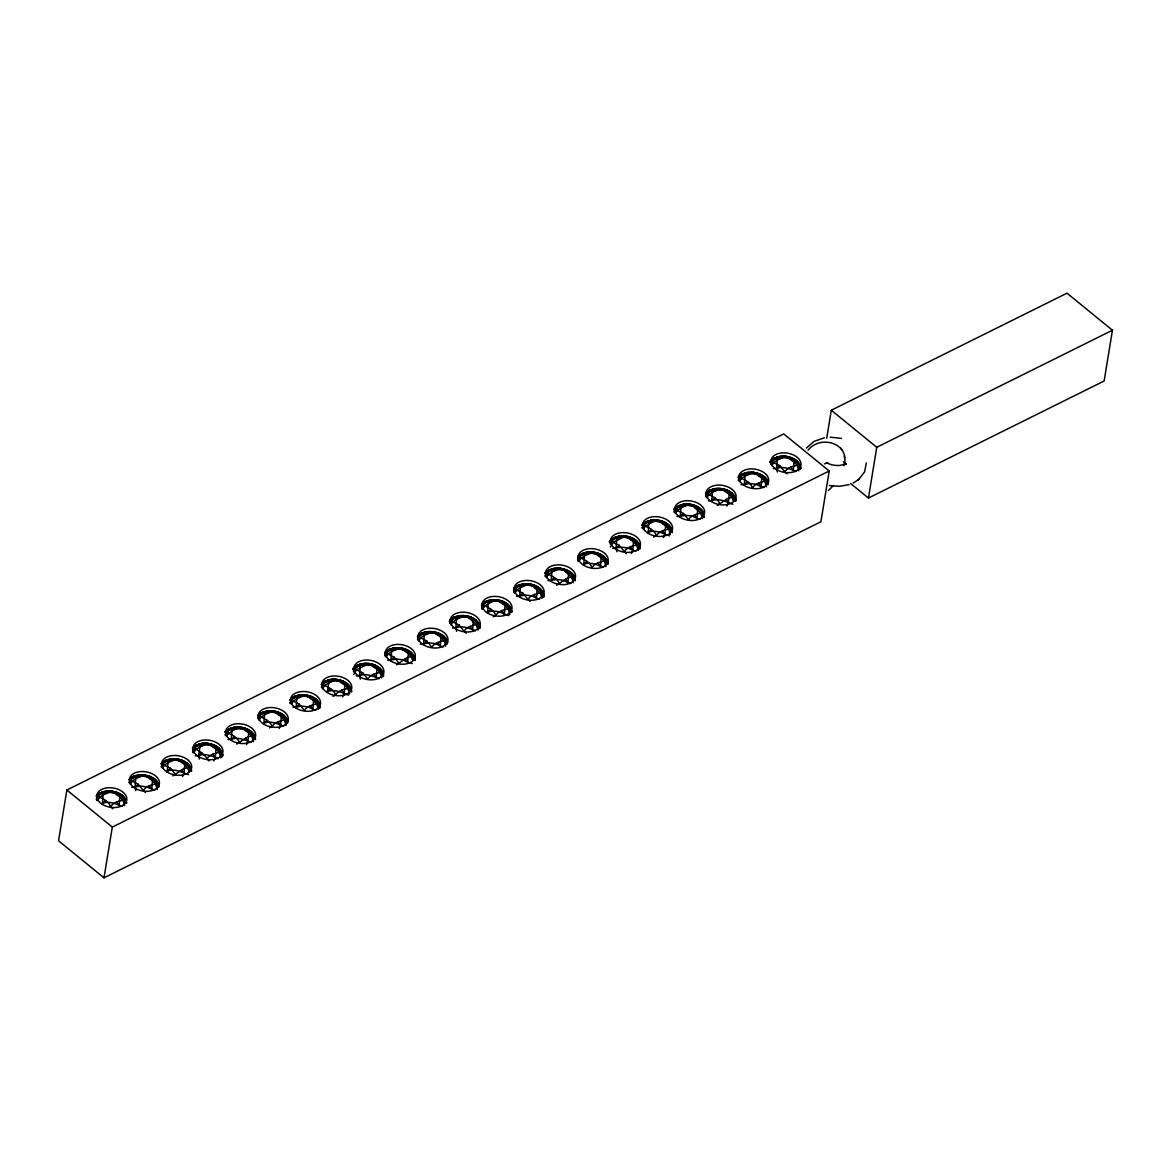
<?xml version="1.0" encoding="UTF-8"?>
<svg xmlns="http://www.w3.org/2000/svg" width="1171" height="1171" viewBox="0 0 1171 1171"><rect width="100%" height="100%" fill="white"/><g stroke="black" fill="none" stroke-linecap="round" stroke-linejoin="round"><path stroke-width="1.5" d="M543.871 597.049C542.466 584.022 521.739 580.216 513.601 589.233L513.718 588.501C522.193 580.157 540.973 583.29 543.959 595.454M66.864 790.015L58.55 840.778L103.999 877.826L820.9 521.754L829.214 471.005L783.75 433.943L66.864 790.015L112.314 827.077L103.999 877.826M96.285 796.514C103.692 786.971 123.819 790.513 126.644 802.721M97.047 795.519L97.969 794.392M97.91 794.699L98.964 793.645M98.891 794.055L100.106 792.869C107.673 791.596 115.622 792.328 122.574 795.724L126.585 803.145M99.974 793.601L101.292 792.489M101.218 792.913L102.58 792.094M102.521 792.416L103.97 791.698M103.897 792.123L111.801 791.318L119.354 796.558L125.458 802.559M105.317 792.02L106.898 791.289M106.839 791.713L108.42 791.289M108.376 791.611L109.986 791.289M109.913 791.713L117.598 792.84L125.634 800.232M111.45 792.006L113.104 791.684M122.457 796.456L114.626 792.079M130.596 778.188L129.659 779.315L132.718 776.666L138.061 775.085L144.194 775.085L150.21 776.636L156.153 780.545L159.271 786.517M130.537 778.495L131.591 777.442M131.518 777.851L132.718 776.666C140.3 775.392 148.234 776.124 155.187 779.52L159.11 785.536M132.601 777.398L133.918 776.285M133.845 776.71L135.207 775.89M135.148 776.212L136.583 775.495M136.524 775.919L144.414 775.114L151.981 780.354L158.085 786.356M137.944 775.817L139.525 775.085M139.451 775.509L141.047 775.085M141.003 775.407L142.613 775.085M142.54 775.509L150.21 776.636L158.261 784.028M144.077 775.802L145.731 775.48M155.07 780.252L147.253 775.875M161.993 762.877L161.174 764.282C168.58 754.739 188.707 758.281 191.532 770.489M161.935 763.287L162.857 762.16M162.798 762.482L163.852 761.413M163.779 761.838L164.994 760.638C172.561 759.379 180.51 760.096 187.462 763.492L191.473 770.913M164.862 761.37L166.18 760.257M166.106 760.682L167.468 759.862M167.409 760.184L168.858 759.467M168.785 759.891L176.689 759.086L184.257 764.341L191.561 771.367M170.205 759.789L171.786 759.057M171.727 759.481L173.308 759.057M173.264 759.379L174.874 759.057M174.801 759.481L182.486 760.608L190.522 768M176.338 759.789L177.992 759.452M187.345 764.224L179.514 759.847M192.425 748.752C199.904 739.003 221.143 742.897 222.827 755.837L215.508 748.811L207.94 743.556L201.588 743.541L192.556 748.02C199.714 750.187 204.808 754.944 208.98 760.989M193.186 747.771L194.123 746.63M194.064 746.952L195.118 745.883M195.045 746.308L196.245 745.122C203.827 743.848 211.761 744.58 218.714 747.976L222.797 754.973M196.128 745.839L197.445 744.727M197.372 745.151L198.733 744.332M198.675 744.654L200.109 743.936M200.051 744.361L201.588 743.541M201.456 744.258L203.051 743.526M202.978 743.951L204.574 743.526M204.53 743.848L206.14 743.526M206.067 743.951L209.258 743.922L218.596 748.693M210.721 744.639L209.258 743.922M212.214 745.137L210.78 744.317M213.62 745.81L212.273 744.712M221.787 752.47L213.737 745.093M225.886 731.524C233.995 723.224 253.873 726.971 255.512 739.604L248.208 732.563L240.641 727.323L234.273 727.293L228.945 728.874L225.125 732.519M228.828 729.606L230.131 728.494M230.058 728.918L231.419 728.099M231.375 728.421L232.809 727.703M232.736 728.128L234.273 727.293M234.156 728.025L235.737 727.293M235.678 727.718L237.259 727.293M238.825 727.293L237.215 727.615M241.87 728.113L240.406 727.293L240.289 728.011C246.774 727.908 254.619 733.661 255.483 738.725M243.407 728.406L241.943 727.689M244.9 728.889L243.466 728.084M246.32 729.577L244.973 728.464M251.297 732.461L243.875 729.035L232.092 728.494L235.034 729.401L240.641 727.323M254.488 736.237L246.437 728.845M258.571 714.895C266.227 709.114 283.806 710.446 287.905 721.863C284.451 710.285 266.183 707.372 257.869 715.583C263.329 718.189 269.623 720.15 272.082 726.459L269.432 727.923M261.44 713.402L261.572 712.671C269.14 711.397 277.073 712.129 284.041 715.525L283.909 716.257M266.783 711.822L273.267 711.119L280.82 716.359L286.924 722.361M272.916 711.807L273.033 711.09L279.064 712.641L287.1 720.033M290.832 698.882L290.013 700.287C297.39 690.656 318.249 694.344 320.312 706.918M290.774 699.292L291.696 698.165M291.652 698.487L292.691 697.418M292.633 697.843L293.833 696.643C301.415 695.384 309.349 696.101 316.302 699.497L320.166 705.835M293.716 697.374L295.019 696.262M294.946 696.686L296.307 695.867M296.263 696.189L297.697 695.472M297.624 695.896L305.529 695.091L313.096 700.346L320.4 707.372M299.044 695.794L300.625 695.062M300.566 695.486L302.147 695.062M302.103 695.384L303.713 695.062M303.64 695.486L311.325 696.613L319.376 704.005M305.177 695.794L306.831 695.457M316.185 700.229L308.354 695.852M321.278 684.757C328.744 675.008 349.983 678.902 351.666 691.841L344.347 684.815L336.794 679.561L330.427 679.546L321.396 684.025C326.855 686.645 333.149 688.607 335.609 694.901L332.959 696.364M322.025 683.776L322.962 682.634M322.903 682.956L323.957 681.888M323.884 682.312L325.084 681.127C332.666 679.853 340.6 680.585 347.567 683.981L351.637 690.978M324.967 681.844L326.285 680.732M326.211 681.156L327.573 680.336M327.514 680.658L328.963 679.941M328.89 680.366L330.427 679.546M330.31 680.263L331.891 679.546M331.817 679.956L333.413 679.531M333.369 679.853L334.979 679.531M334.906 679.956L342.591 681.098L350.627 688.475M336.443 680.263L338.097 679.927M347.436 684.698L339.619 680.322M352.793 669.549L353.496 668.085C361.854 659.946 379.506 662.757 383.576 674.057M353.364 668.817L354.198 667.411M354.125 667.821L355.062 666.694M355.003 667.016L356.057 665.948M355.984 666.372L357.184 665.172C364.767 663.913 372.7 664.63 379.667 668.026L383.517 674.364M357.067 665.904L358.385 664.791M358.311 665.216L359.673 664.396M359.614 664.718L361.049 664.001M360.99 664.425L368.88 663.62L376.447 668.875L383.766 675.901M362.41 664.323L363.991 663.591M363.918 664.016L365.513 663.591M365.469 663.913L367.079 663.591M367.006 664.016L374.676 665.143L382.727 672.535M368.543 664.323L370.197 663.986M379.536 668.758L371.719 664.381M385.64 651.793L384.805 653.198C392.226 643.655 412.338 647.197 415.178 659.419M385.566 652.218L386.503 651.076M386.445 651.398L387.499 650.329M387.425 650.754L388.626 649.568C396.208 648.295 404.141 649.027 411.094 652.423L415.105 659.844M388.509 650.286L389.811 649.173M389.753 649.598L391.114 648.793M391.055 649.1L392.49 648.383M392.431 648.807L400.321 648.002L407.889 653.257L415.207 660.283M393.837 648.705L395.432 647.987M395.359 648.397L396.954 647.973M396.896 648.295L398.521 647.973M398.447 648.397L406.117 649.539L414.168 656.916M399.984 648.705L401.624 648.368M410.977 653.14L403.146 648.763M418.193 636.014C426.171 626.485 447.644 634.301 447.585 642.557C443.224 631.491 425.468 628.446 417.432 636.995L418.267 635.59M421.136 634.082L421.253 633.365C428.835 632.091 436.768 632.823 443.721 636.219L443.604 636.936M426.464 632.501L432.948 631.798L440.516 637.053L446.619 643.04M432.611 632.501L432.728 631.769L438.744 633.335L446.795 640.713M480.066 627.188C477.08 615.024 458.285 611.906 449.81 620.235L449.693 620.967C457.817 612.213 476.919 615.565 479.993 627.612M453.397 618.054L453.514 617.337C461.096 616.063 469.029 616.795 475.982 620.191L475.865 620.923M458.725 616.488L465.209 615.77L468.444 617.498L480.095 628.051M464.872 616.473L464.989 615.741L471.005 617.307L479.056 624.685M481.501 605.173C488.966 595.424 510.219 599.318 511.888 612.257L504.584 605.231L497.016 599.976L490.649 599.962L481.618 604.441C487.077 607.061 493.386 609.022 495.845 615.317L493.181 616.78M482.262 604.192L483.184 603.05M483.14 603.372L484.179 602.304M484.121 602.728L485.321 601.543C492.903 600.269 500.837 601.001 507.79 604.397L511.873 611.394M485.204 602.26L486.507 601.147M486.433 601.572L487.795 600.767M487.751 601.074L489.185 600.357M489.112 600.782L490.649 599.962M490.532 600.694L492.127 599.962M492.054 600.372L493.65 599.947M493.591 600.269L495.201 599.947M495.143 600.372L502.813 601.513L510.863 608.891M496.665 600.679L498.319 600.342M507.672 605.114L499.841 600.738M517.304 586.32L517.421 585.588C525.003 584.329 532.937 585.061 539.89 588.457L539.772 589.174M522.632 584.739L529.116 584.036L532.351 585.763L543.988 596.317M528.765 584.739L528.897 584.007L534.913 585.573L542.963 592.95M545.803 572.634C553.766 563.105 575.239 570.921 575.195 579.177C570.833 568.111 553.078 565.066 545.042 573.614M548.731 570.701L548.862 569.984C556.43 568.711 564.363 569.443 571.331 572.839L571.199 573.556M554.073 569.135L560.558 568.418L563.793 570.145L575.429 580.699M560.206 569.121L560.324 568.389L566.354 569.955L574.39 577.332M577.654 557.411C585.076 547.867 605.187 551.409 608.027 563.632M578.415 556.43L579.352 555.288M579.294 555.61L580.348 554.542M580.274 554.966L581.475 553.781C589.057 552.507 596.99 553.239 603.943 556.635L607.954 564.056M581.358 554.498L582.675 553.385M582.602 553.81L583.963 553.005M583.905 553.312L585.339 552.595M585.28 553.019L593.17 552.214L600.738 557.469L606.841 563.456M586.686 552.932L588.281 552.2M588.208 552.61L589.803 552.185M589.745 552.507L591.37 552.185M591.296 552.61L598.966 553.751L607.017 561.129M592.833 552.917L594.487 552.58M603.826 557.352L596.01 552.975M609.359 542.114L610.047 540.665C618.522 532.322 637.302 535.44 640.288 547.604M609.93 541.383L610.75 539.977M610.691 540.402L611.613 539.26M611.555 539.582L612.609 538.514M612.535 538.938L613.75 537.752C621.318 536.479 629.266 537.211 636.219 540.607L640.127 546.623M613.619 538.484L614.936 537.372M614.863 537.782L616.224 536.977M616.166 537.299L617.615 536.581M617.541 536.991L625.446 536.186L632.999 541.441L640.317 548.467M618.961 536.904L620.542 536.172M620.484 536.596L622.064 536.172M622.021 536.479L623.631 536.157M623.558 536.581L626.748 536.567L636.102 541.339M631.11 538.455L626.748 536.567M639.278 545.101L631.242 537.723M642.03 525.442C649.51 515.694 670.749 519.573 672.432 532.527L665.113 525.486L657.546 520.246L651.193 520.217L642.162 524.71C647.622 527.316 653.916 529.277 656.375 535.586L653.725 537.05M642.791 524.447L643.728 523.32M643.669 523.627L644.723 522.573M644.65 522.998L645.85 521.798C653.433 520.539 661.366 521.256 668.319 524.652L672.403 531.649M645.733 522.529L647.051 521.417M646.978 521.842L648.339 521.022M648.28 521.344L649.715 520.627M649.656 521.051L651.193 520.217M651.076 520.949L652.657 520.217M652.584 520.641L654.179 520.217M654.135 520.539L655.745 520.217M655.672 520.641L663.342 521.768L671.393 529.16M657.209 520.934L658.863 520.612M668.202 525.384L660.385 521.007M700.302 509.444L689.646 504.306L683.293 504.277L674.13 509.487C682.166 500.954 699.936 503.984 704.283 515.05C700.844 503.208 681.098 500.105 673.632 509.795M677.833 506.589L686.44 505.199L692.895 506.018L704.532 516.587M689.309 504.994L689.426 504.277L695.442 505.828L703.493 513.22M706.333 492.889C714.456 484.589 734.319 488.336 735.959 500.968L728.655 493.928L721.087 488.688L714.72 488.658L705.571 493.884C713.739 484.428 733.295 489.741 735.944 500.09M709.275 490.971L709.392 490.239C716.974 488.966 724.908 489.698 731.86 493.093L731.743 493.825M720.75 489.39L720.868 488.658L726.884 490.21L734.934 497.602M738.96 476.685C746.922 467.17 768.41 474.987 768.352 483.228C763.99 472.176 746.234 469.132 738.198 477.68M741.902 474.767L742.019 474.035C749.601 472.762 757.535 473.494 764.487 476.89L764.37 477.622M747.23 473.186L753.714 472.484L761.282 477.724L767.386 483.725M753.363 473.172L753.495 472.455L759.511 474.006L767.561 481.398M769.889 462.384L770.577 460.92C779.052 452.577 797.832 455.709 800.832 467.873M770.459 461.652L771.294 460.247M771.221 460.657L772.143 459.53M772.099 459.852L773.153 458.783M773.08 459.208L774.28 458.007C781.862 456.749 789.796 457.48 796.748 460.876L800.759 468.283M774.163 458.739L775.465 457.627M775.407 458.051L776.754 457.232M776.71 457.554L778.144 456.836M778.071 457.261L785.975 456.456L793.543 461.711L800.847 468.737M779.491 457.158L781.086 456.427M781.013 456.851L782.609 456.427M782.55 456.749L784.175 456.427M784.102 456.851L791.772 457.978L799.822 465.37M785.639 457.158L787.278 456.822M796.631 461.594L788.8 457.217M826.726 438.232L831.308 410.231L1067.001 293.174L1112.45 330.222L1104.136 380.985L868.443 498.041L850.541 483.447M868.443 498.041L876.757 447.293L1112.45 330.222M843.954 465.721C850.863 443.575 820.769 434.178 808.078 450.132M122.165 806.424C115.9 803.935 109.298 800.715 102.433 803.335L103.253 792.504L105.434 791.289M135.821 790.63L135.06 787.132L135.865 776.3L138.061 775.085M188.56 774.675C181.681 772.377 174.772 768.191 167.321 771.118L168.141 760.272L170.322 759.057M199.348 759.071L198.587 755.588L199.948 746.835L199.392 744.741L196.245 745.122M283.631 726.225C277.351 723.737 270.764 720.516 263.899 723.151L264.705 712.305L266.9 711.09M348.665 695.15C341.786 692.851 334.877 688.68 327.426 691.593L328.788 682.839L328.231 680.746L325.084 681.127M360.287 679.136L359.526 675.652L360.331 664.806L362.527 663.606M456.617 631.286L455.856 627.802L456.661 616.956L458.842 615.756M504.379 614.146L499.475 611.789L493.035 610.969L487.648 612.009L488.468 601.162L491.41 602.07L497.016 599.976M603.548 567.335C597.269 564.846 590.682 561.612 583.817 564.246L584.622 553.4L586.817 552.2M616.854 551.717L616.078 548.218L616.897 537.372L619.078 536.172M669.431 535.835C662.552 533.537 655.643 529.351 648.192 532.278L648.997 521.432L651.954 522.325L657.546 520.246M777.383 471.972L776.607 468.488L777.427 457.641L779.608 456.441M182.544 776.446L184.052 773.241L184.872 762.394L182.091 762.57M213.795 760.916L215.318 757.71L216.137 746.864L213.342 747.039M246.496 744.683L248.003 741.477L248.823 730.631L246.042 730.806M279.108 728.479L280.63 725.273L281.45 714.427L278.654 714.603M342.635 696.921L344.157 693.715L344.977 682.869L342.181 683.044M631.286 553.546L632.808 550.355L633.628 539.509L630.847 539.685M663.401 537.606L664.923 534.4L665.743 523.554L662.947 523.73M726.942 506.048L728.45 502.842L729.284 491.996L726.488 492.171M97.588 800.569L99.374 797.48L103.795 794.597L111.801 791.318M130.215 784.365L132.001 781.277L136.422 778.393L144.414 775.114M162.476 768.337L164.262 765.249L168.683 762.365L176.689 759.086M193.742 752.821L195.528 749.733L199.948 746.835L207.94 743.556M226.427 736.574L228.213 733.485L235.034 729.401M259.054 720.37L260.84 717.281L265.261 714.398L273.267 711.119M291.316 704.356L293.101 701.268L297.536 698.37L305.529 695.091M322.581 688.826L324.367 685.738L328.788 682.839L336.794 679.561M353.788 674.423L356.467 669.797L368.88 663.62M386.123 657.268L387.908 654.179L392.329 651.281L400.321 648.002M418.75 641.064L420.521 637.975L424.956 635.077L432.948 631.798M451.011 625.036L452.796 621.947L457.217 619.049L465.209 615.77M482.803 609.242L484.589 606.154L491.41 602.07M514.903 593.302L516.689 590.213L521.124 587.315L529.116 584.036M546.345 577.684L548.13 574.595L552.551 571.697L560.558 568.418M578.972 561.48L580.757 558.391L585.178 555.493L593.17 552.214M610.34 547.003L613.019 542.363L625.446 536.186M643.347 529.497L645.133 526.408L651.954 522.325M675.447 513.557L677.233 510.468L681.654 507.585L689.646 504.306M706.889 497.938L708.66 494.85L713.095 491.966L721.087 488.688M739.501 481.735L741.287 478.646L745.722 475.763L753.714 472.484M771.777 465.721L773.563 462.633L777.983 459.735L785.975 456.456M352.866 669.124L360.331 664.806L363.288 665.714M449.196 621.274L456.661 616.956L459.618 617.864M609.418 541.69L616.897 537.372L619.84 538.279M769.962 461.96L777.427 457.641L780.369 458.549M806.453 448.01L814.108 441.365L824.384 437.778M833.328 485.643L828.468 490.488M112.826 808.737L110.616 806.658C114.173 801.388 120.276 800.862 125.765 799.5M145.453 792.533L143.243 790.454C146.799 785.185 152.903 784.658 158.378 783.297M172.854 775.89L183.935 768.513L190.653 767.268M206.769 758.896C210.326 753.641 216.43 753.099 221.905 751.738M236.805 744.127L247.886 736.749L254.605 735.505M272.082 726.459C275.639 721.19 281.743 720.663 287.217 719.301M335.609 694.901C339.166 689.646 345.269 689.104 350.744 687.743M396.486 664.806L407.581 657.429L414.285 656.184M466.248 633.204L464.038 631.11C467.58 625.856 473.699 625.314 479.173 623.967M495.845 615.317C499.388 610.062 505.506 609.52 510.98 608.173M530.141 601.47L527.945 599.376C531.488 594.107 537.591 593.58 543.081 592.219M556.723 585.222L567.803 577.845L574.507 576.615M626.47 553.62L624.26 551.526C627.817 546.272 633.921 545.745 639.395 544.383M656.375 535.586C659.932 530.317 666.036 529.79 671.51 528.428M717.252 505.491L728.347 498.114L735.051 496.87M787.014 473.874L784.804 471.796C788.346 466.526 794.465 465.999 799.939 464.638M110.616 806.658C108.156 800.349 101.862 798.388 96.403 795.782L97.105 795.094M239.47 742.663C236.996 736.354 230.702 734.393 225.242 731.787L225.944 731.099M559.372 583.758C556.913 577.464 550.619 575.503 545.159 572.882L545.862 572.209M607.134 560.411C601.66 561.758 595.541 562.3 591.999 567.554C589.54 561.26 583.246 559.299 577.771 556.679L578.489 556.005M706.406 492.479L705.689 493.152C711.148 495.757 717.457 497.719 719.916 504.028M767.678 480.666C762.204 482.028 756.085 482.554 752.543 487.824C750.084 481.515 743.775 479.554 738.316 476.948L739.033 476.26M858.767 479.422L864.593 471.898L866.335 462.911M102.433 803.335L105.653 800.54M131.738 787.293L135.06 787.132L138.28 784.336L143.243 790.454M167.321 771.118L170.542 768.308L175.504 774.426M195.264 755.749L198.587 755.588L201.807 752.777M234.493 736.544L231.273 739.355L227.964 739.501M263.899 723.151L267.12 720.341M319.493 703.273C314.004 704.635 307.9 705.162 304.358 710.431L299.381 704.313L296.161 707.123L292.852 707.284M327.426 691.593L330.646 688.782M356.218 675.813L359.526 675.652L362.747 672.842L367.709 678.96C371.266 673.691 377.369 673.164 382.844 671.803M399.15 663.342L394.188 657.224L390.968 660.034L387.645 660.195M446.912 639.981C441.438 641.342 435.319 641.884 431.777 647.139L426.8 641.02L423.58 643.83L420.272 643.991M452.533 627.963L455.856 627.802L459.076 624.992L464.038 631.11M487.648 612.009L490.869 609.198M527.945 599.376L522.969 593.258L519.748 596.068L516.44 596.229M554.41 577.64L551.19 580.45L547.882 580.611M583.817 564.246L587.037 561.436M612.77 548.379L616.078 548.218L619.298 545.408L624.26 551.526M648.192 532.278L651.413 529.468M703.61 512.488C698.136 513.849 692.017 514.376 688.475 519.646L683.513 513.513L680.292 516.323L676.97 516.484M714.939 497.909L711.719 500.72L708.411 500.881M747.566 481.705L744.346 484.516L741.038 484.677M773.299 468.649L776.607 468.488L779.827 465.677L784.804 471.796M853.191 483.023L858.416 479.715M857.875 480.169L859.324 478.968M299.381 704.313L290.13 699.555L299.161 695.076M394.188 657.224L384.922 652.467L393.954 647.987M426.8 641.02L417.549 636.263L426.581 631.784M522.969 593.258L513.718 588.501L522.749 584.022M554.19 568.403L545.159 572.882M738.316 476.948L747.347 472.455M824.574 463.892L827.663 462.677C824.164 462.091 830.766 464.755 833.313 465.107C837.558 465.736 840.266 465.824 844.189 464.228C847.057 462.53 844.847 463.906 845.477 463.701M112.314 827.077L829.214 471.005M577.771 556.679L584.622 553.4L587.579 554.307M257.869 715.583L264.705 712.305L267.661 713.198M225.242 731.787L232.092 728.508L231.273 739.355C238.152 736.705 244.724 739.955 251.018 742.429M171.083 761.179L168.141 760.272L161.291 763.551L170.542 768.308M138.822 777.193L135.88 776.3L129.03 779.579L138.28 784.336M96.403 795.782L103.253 792.504L106.195 793.396M770.562 464.009L773.563 462.633L779.827 465.677M738.301 480.037L741.287 478.646M705.674 496.241L708.66 494.85M674.247 511.859L677.233 510.468L683.513 513.513M642.147 527.799L645.133 526.408M610.032 543.754L613.019 542.363L619.298 545.408M577.771 559.782L580.757 558.391M545.144 575.986L548.13 574.595M513.703 591.589L516.689 590.213M481.603 607.544L484.589 606.154M449.81 623.338L452.796 621.947L459.076 624.992M417.535 639.366L420.521 637.975M384.922 655.57L387.908 654.179M353.481 671.173L356.467 669.797L362.747 672.842M321.381 687.128L324.367 685.738M290.115 702.644L293.101 701.268M257.854 718.672L260.84 717.281M225.227 734.876L228.213 733.485M192.542 751.123L195.528 749.733M161.276 766.639L164.262 765.249M129.015 782.667L132.001 781.277M96.388 798.871L99.374 797.48M849.092 484.633L839.373 486.302L829.419 485.584M776.607 468.488C783.487 465.838 790.074 469.088 796.353 471.562M616.078 548.218C622.943 545.584 629.53 548.833 635.809 551.307M455.856 627.802C462.721 625.168 469.308 628.417 475.587 630.891M359.526 675.652C366.391 673.003 372.978 676.253 379.258 678.726M198.587 755.588C205.452 752.938 212.039 756.188 218.318 758.662M135.06 787.132C141.925 784.497 148.512 787.746 154.792 790.22M774.28 458.007L777.427 457.641M742.019 474.035L748.108 474.562M709.392 490.239L715.481 490.766M613.75 537.752L616.897 537.372M517.421 585.588L523.51 586.129M453.514 617.337L456.661 616.956M421.253 633.365L427.342 633.892M388.626 649.568L394.715 650.095M357.184 665.172L360.331 664.806M293.833 696.643L299.922 697.184M261.572 712.671L264.705 712.305M228.945 728.874L232.092 728.508M164.994 760.638L168.141 760.272M132.718 776.666L135.865 776.3M100.106 792.869L103.253 792.504M791.376 459.94L794.172 459.764L793.353 470.61L790.835 467.068M759.115 475.968L761.897 475.792L761.091 486.638L764.092 487.59M695.047 507.79L697.843 507.614L697.023 518.46L700.024 519.412M598.571 555.698L601.367 555.522L600.547 566.369L598.03 562.841M565.944 571.902L568.74 571.726L567.92 582.572L570.921 583.539M534.518 587.52L537.299 587.344L536.494 598.191L539.494 599.142M502.418 603.46L505.199 603.285L504.394 614.131L508.887 615.565M470.61 619.269L473.406 619.078L472.586 629.925L470.069 626.397M438.349 635.282L441.145 635.106L440.325 645.953L443.326 646.919M405.722 651.486L408.518 651.31L407.698 662.157L412.192 663.591M374.281 667.104L377.077 666.928L376.257 677.775L373.754 674.233M310.93 698.575L313.711 698.399L312.906 709.245L315.907 710.197M149.815 778.598L152.611 778.422L151.791 789.269L149.273 785.726M117.202 794.802L119.984 794.626L119.179 805.472L116.661 801.93M830.254 437.193L841.612 438.408M787.219 457.246L788.756 457.539M658.79 521.036L660.327 521.329M594.414 553.005L595.951 553.298M498.246 600.767L499.797 601.06M401.565 648.793L403.102 649.085M370.124 664.411L371.661 664.704M338.024 680.351L339.561 680.644M306.758 695.881L308.295 696.174M177.919 759.877L179.456 760.169M145.658 775.905L147.195 776.197M113.031 792.108L114.568 792.401M684.054 506.384L681.112 505.491L680.292 516.323L685.664 515.284L692.12 516.104L697.023 518.46L694.505 514.918M554.952 570.511L552.009 569.604L551.19 580.45L556.576 579.411L563.017 580.231L567.92 582.587L565.417 579.045M328.246 680.746L331.188 681.654M199.407 744.741L202.349 745.649M712.539 489.873L711.719 500.72C719.184 497.792 726.079 501.993 732.958 504.277M770.577 460.92L773.563 462.633M674.247 508.77L677.233 510.468M610.047 540.665L613.019 542.363M449.81 620.235L452.796 621.947M353.496 668.085L356.467 669.797M843.544 461.74L845.242 463.379M831.308 410.231L876.757 447.293M840.734 448.156L841.715 449.547M758.574 483.096L761.077 486.624L756.173 484.282L749.733 483.462L744.346 484.516L745.166 473.67M725.947 499.3L728.45 502.842M662.405 530.858L664.923 534.386M630.305 546.813L632.808 550.341M533.976 594.648L536.479 598.191L531.575 595.849L525.135 595.014L519.748 596.068L520.568 585.222M501.876 610.603L504.379 614.131M437.808 642.425L440.311 645.953L435.407 643.611L428.967 642.791L423.58 643.83L424.4 632.984M405.181 658.629L407.684 662.157L402.795 659.815L396.34 658.995L390.968 660.034L391.773 649.188M341.654 690.187L344.157 693.715M310.388 705.703L312.891 709.245L307.988 706.889L301.547 706.069L296.161 707.123L296.98 696.277M278.127 721.731L280.63 725.259M245.5 737.935L248.003 741.463M212.8 754.168L215.318 757.71M181.549 769.698L184.052 773.241M797.231 465.619L798.812 470.801M764.956 481.647L766.551 486.829M732.343 497.851L733.397 501.305M700.902 513.469L702.498 518.651M668.802 529.409L670.398 534.591M636.687 545.364L638.283 550.531M604.426 561.392L606.022 566.559M571.799 577.596L573.395 582.763M540.358 593.199L541.953 598.381M508.258 609.154L509.853 614.321M476.465 624.948L478.061 630.115M444.19 640.976L445.785 646.143M411.577 657.18L412.631 660.62M380.136 672.783L381.731 677.965M348.036 688.738L349.631 693.905M316.77 704.254L318.366 709.436M284.509 720.282L286.105 725.464M251.882 736.486L253.478 741.667M219.197 752.733L220.792 757.9M187.931 768.249L188.999 771.704M155.67 784.277L157.265 789.459M123.043 800.481L124.638 805.663M844.232 456.119L844.481 457.905M192.893 750.845A14.93 9.602 9.3 0 1 208.877 744.712A14.93 9.602 9.3 0 1 222.212 755.573M192.834 752.733A14.93 9.602 9.3 0 1 209.053 743.629A14.93 9.602 9.3 0 1 221.685 757.374M158.685 787.117A14.93 9.602 9.3 0 0 145.35 776.256A14.93 9.602 9.3 0 0 129.366 782.404A14.93 9.602 9.3 0 1 144.765 775.07A14.93 9.602 9.3 0 1 158.861 786.034M161.627 766.376A14.93 9.602 9.3 0 1 177.611 760.228A14.93 9.602 9.3 0 1 190.946 771.089A14.93 9.602 9.3 0 0 177.026 759.042A14.93 9.602 9.3 0 0 161.496 767.254M96.505 799.573A14.93 9.602 9.3 0 1 111.201 792.269A14.93 9.602 9.3 0 1 125.97 802.325M96.695 800.481A14.93 9.602 9.3 0 1 110.616 791.128A14.93 9.602 9.3 0 1 126.234 802.237M225.579 734.612A14.93 9.602 9.3 0 1 241.577 728.464A14.93 9.602 9.3 0 1 254.897 739.325M225.447 735.49A14.93 9.602 9.3 0 1 240.977 727.279A14.93 9.602 9.3 0 1 255 739.238M290.232 703.347A14.93 9.602 9.3 0 1 306.465 696.247A14.93 9.602 9.3 0 1 319.712 708.089M290.335 703.259A14.93 9.602 9.3 0 1 306.641 695.164A14.93 9.602 9.3 0 1 319.654 707.972M287.524 723.122A14.93 9.602 9.3 0 0 274.19 712.261A14.93 9.602 9.3 0 0 258.206 718.409A14.93 9.602 9.3 0 1 273.604 711.075A14.93 9.602 9.3 0 1 287.7 722.039M385.259 655.292A14.93 9.602 9.3 0 1 401.258 649.158A14.93 9.602 9.3 0 1 414.578 660.02A14.93 9.602 9.3 0 0 400.672 647.958A14.93 9.602 9.3 0 0 385.142 656.17M450.147 623.074A14.93 9.602 9.3 0 1 466.146 616.927A14.93 9.602 9.3 0 1 479.481 627.788M450.337 621.991A14.93 9.602 9.3 0 1 467.844 616.136A14.93 9.602 9.3 0 1 479.349 628.666M321.732 686.85A14.93 9.602 9.3 0 1 337.716 680.717A14.93 9.602 9.3 0 1 351.051 691.578M321.601 687.728A14.93 9.602 9.3 0 1 337.131 679.517A14.93 9.602 9.3 0 1 351.154 691.476M383.078 676.618A14.93 9.602 9.3 0 0 369.816 664.777A14.93 9.602 9.3 0 0 353.598 671.876A14.93 9.602 9.3 0 1 369.992 663.694A14.93 9.602 9.3 0 1 383.019 676.501M447.205 643.816A14.93 9.602 9.3 0 0 433.124 632.838A14.93 9.602 9.3 0 0 417.652 640.054A14.93 9.602 9.3 0 1 433.299 631.755A14.93 9.602 9.3 0 1 447.307 643.713M545.496 575.722A14.93 9.602 9.3 0 1 561.48 569.574A14.93 9.602 9.3 0 1 574.815 580.435A14.93 9.602 9.3 0 0 560.894 568.374A14.93 9.602 9.3 0 0 545.364 576.586M610.764 542.554A14.93 9.602 9.3 0 1 627.129 537.474A14.93 9.602 9.3 0 1 639.703 548.204M610.559 542.407A14.93 9.602 9.3 0 1 628.066 536.552A14.93 9.602 9.3 0 1 639.571 549.082M481.954 607.281A14.93 9.602 9.3 0 1 497.953 601.133A14.93 9.602 9.3 0 1 511.273 611.994M481.91 609.154A14.93 9.602 9.3 0 1 496.592 599.859A14.93 9.602 9.3 0 1 511.376 611.906M513.82 592.292A14.93 9.602 9.3 0 1 530.053 585.193A14.93 9.602 9.3 0 1 543.3 597.034M513.923 592.204A14.93 9.602 9.3 0 1 530.229 584.109A14.93 9.602 9.3 0 1 543.242 596.917M577.889 560.485A14.93 9.602 9.3 0 1 593.346 553.254A14.93 9.602 9.3 0 1 607.442 564.232M578.064 561.392A14.93 9.602 9.3 0 1 592.76 552.097A14.93 9.602 9.3 0 1 607.544 564.144M706.025 495.977A14.93 9.602 9.3 0 1 722.024 489.829A14.93 9.602 9.3 0 1 735.344 500.69M705.893 496.855A14.93 9.602 9.3 0 1 721.438 488.644A14.93 9.602 9.3 0 1 735.447 500.603M770.913 463.745A14.93 9.602 9.3 0 1 787.673 457.744A14.93 9.602 9.3 0 1 800.159 469.454M771.089 462.662A14.93 9.602 9.3 0 1 788.595 456.822A14.93 9.602 9.3 0 1 800.115 469.337M642.498 527.535A14.93 9.602 9.3 0 1 658.483 521.388A14.93 9.602 9.3 0 1 671.817 532.249M642.367 528.414A14.93 9.602 9.3 0 1 657.897 520.202A14.93 9.602 9.3 0 1 671.92 532.161M703.83 517.304A14.93 9.602 9.3 0 0 690.583 505.448A14.93 9.602 9.3 0 0 674.364 512.561A14.93 9.602 9.3 0 1 690.758 504.364A14.93 9.602 9.3 0 1 703.786 517.187M738.652 479.773A14.93 9.602 9.3 0 1 754.651 473.626A14.93 9.602 9.3 0 1 767.971 484.487M738.52 480.652A14.93 9.602 9.3 0 1 754.065 472.44A14.93 9.602 9.3 0 1 768.074 484.399M826.814 462.852L826.96 462.779C825.174 462.413 828.936 462.867 826.887 462.852M845.682 464.111L845.052 463.101L845.682 464.111M845.696 464.316L845.403 463.628L845.682 464.433M198.133 756.364A15.15 9.734 9.3 0 0 222.71 753.114A15.15 9.734 9.3 0 0 203.007 740.131A15.15 9.734 9.3 0 0 198.133 756.364M134.606 787.922A15.15 9.734 9.3 0 0 159.183 784.672A15.15 9.734 9.3 0 0 139.481 771.689A15.15 9.734 9.3 0 0 134.606 787.922M166.868 771.894A15.15 9.734 9.3 0 0 191.459 768.644A15.15 9.734 9.3 0 0 171.742 755.661A15.15 9.734 9.3 0 0 166.868 771.894M101.979 804.126A15.15 9.734 9.3 0 0 126.57 800.876A15.15 9.734 9.3 0 0 106.854 787.893A15.15 9.734 9.3 0 0 101.979 804.126M230.819 740.131A15.15 9.734 9.3 0 0 255.41 736.881A15.15 9.734 9.3 0 0 235.693 723.898A15.15 9.734 9.3 0 0 230.819 740.131M295.707 707.899A15.15 9.734 9.3 0 0 320.298 704.649A15.15 9.734 9.3 0 0 300.581 691.666A15.15 9.734 9.3 0 0 295.707 707.899M263.446 723.927A15.15 9.734 9.3 0 0 288.022 720.677A15.15 9.734 9.3 0 0 268.32 707.694A15.15 9.734 9.3 0 0 263.446 723.927M390.499 660.81A15.15 9.734 9.3 0 0 415.09 657.56A15.15 9.734 9.3 0 0 395.388 644.592A15.15 9.734 9.3 0 0 390.499 660.81M455.387 628.593A15.15 9.734 9.3 0 0 479.978 625.329A15.15 9.734 9.3 0 0 460.276 612.36A15.15 9.734 9.3 0 0 455.387 628.593M326.972 692.368A15.15 9.734 9.3 0 0 351.549 689.119A15.15 9.734 9.3 0 0 331.847 676.15A15.15 9.734 9.3 0 0 326.972 692.368M359.073 676.428A15.15 9.734 9.3 0 0 383.649 673.179A15.15 9.734 9.3 0 0 363.947 660.195A15.15 9.734 9.3 0 0 359.073 676.428M423.126 644.606A15.15 9.734 9.3 0 0 447.717 641.357A15.15 9.734 9.3 0 0 428 628.388A15.15 9.734 9.3 0 0 423.126 644.606M550.736 581.24A15.15 9.734 9.3 0 0 575.312 577.976A15.15 9.734 9.3 0 0 555.61 565.008A15.15 9.734 9.3 0 0 550.736 581.24M615.624 549.009A15.15 9.734 9.3 0 0 640.215 545.745A15.15 9.734 9.3 0 0 620.498 532.776A15.15 9.734 9.3 0 0 615.624 549.009M487.195 612.799A15.15 9.734 9.3 0 0 511.786 609.535A15.15 9.734 9.3 0 0 492.069 596.566A15.15 9.734 9.3 0 0 487.195 612.799M519.295 596.844A15.15 9.734 9.3 0 0 543.886 593.595A15.15 9.734 9.3 0 0 524.169 580.611A15.15 9.734 9.3 0 0 519.295 596.844M583.363 565.037A15.15 9.734 9.3 0 0 607.939 561.773A15.15 9.734 9.3 0 0 588.237 548.804A15.15 9.734 9.3 0 0 583.363 565.037M711.265 501.495A15.15 9.734 9.3 0 0 735.856 498.246A15.15 9.734 9.3 0 0 716.14 485.262A15.15 9.734 9.3 0 0 711.265 501.495M776.153 469.264A15.15 9.734 9.3 0 0 800.744 466.014A15.15 9.734 9.3 0 0 781.028 453.031A15.15 9.734 9.3 0 0 776.153 469.264M647.739 533.054A15.15 9.734 9.3 0 0 672.315 529.804A15.15 9.734 9.3 0 0 652.613 516.821A15.15 9.734 9.3 0 0 647.739 533.054M679.839 517.114A15.15 9.734 9.3 0 0 704.415 513.864A15.15 9.734 9.3 0 0 684.713 500.881A15.15 9.734 9.3 0 0 679.839 517.114M743.892 485.292A15.15 9.734 9.3 0 0 768.483 482.042A15.15 9.734 9.3 0 0 748.767 469.059A15.15 9.734 9.3 0 0 743.892 485.292"/></g></svg>
